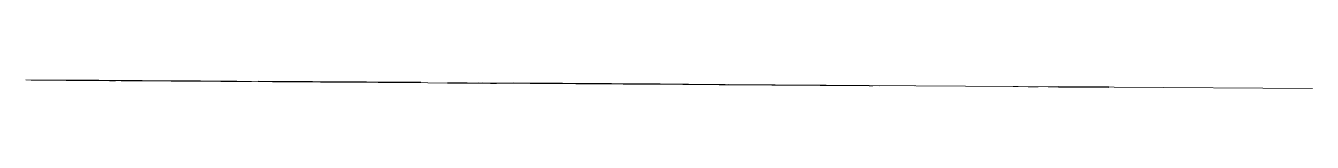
# Model space of a CAD drawing. Header units: metres. Extents: x 15961.2 to 16025.2, y 14385.7 to 14408.
# Drawn here: x 15961.17 to 15974.01, y 14406.27 to 14406.35 of the extents above; entities that cross this region are included whole.
import ezdxf
from ezdxf.enums import TextEntityAlignment as Align

# ---------------------------------------------------------------- set-up
doc = ezdxf.new("R2010")
doc.units = ezdxf.units.M
doc.header["$LTSCALE"] = 0.0125
doc.set_wipeout_variables(frame=1)
doc.linetypes.add('ACAD_ISO10W100', pattern=[18, 12, -3, 0, -3])
for name, color, linetype, lineweight, plot in [('000_Ansichtsfenster', 210, 'Continuous', 9, False), ('00_Bemassung_AUX', 30, 'Continuous', 9, False), ('00_Flächenpolygone', 181, 'Continuous', 9, False)]:
    doc.layers.add(name, color=color, linetype=linetype, lineweight=lineweight, plot=plot)
for name, color, linetype, lineweight in [('00_Bemassung', 4, 'Continuous', 9), ('00_Höhen', 7, 'Continuous', 9), ('00_Plangrafik', 251, 'Continuous', 9), ('00_Raumstempel', 7, 'Continuous', 9), ('00_Schnittsymbole', 6, 'ACAD_ISO10W100', 9), ('00_Schraffur', 252, 'Continuous', 9), ('00_Txt_allgemein', 8, 'Continuous', 9), ('00_Änderung_Anmerkung', 10, 'Continuous', 9), ('10_FensterTüren_TXT', 8, 'Continuous', 9), ('10_Schnittlinie_SCH', 7, 'Continuous', 30), ('10_Treppen_Geländer_TXT', 8, 'Continuous', 9), ('10_Treppen_PRO', 3, 'Continuous', 9), ('cwprj_CUT', 3, 'Continuous', 9), ('helping_lines_1', 1, 'Continuous', 9), ('helping_lines_2', 5, 'Continuous', 9)]:
    doc.layers.add(name, color=color, linetype=linetype, lineweight=lineweight)
doc.styles.add('bgis_isocpeur_kursiv', font='isocpeui.ttf', dxfattribs={"height": 0.2})
doc.styles.add('ISOCPEUR', font='isocpeur.ttf')

# ---------------------------------------------------------------- blocks, each defined once
blk = doc.blocks.new('bgis_RS(2)')
blk.add_lwpolyline([(0, 0.81), (0.675, 0.81), (0.675, 0), (0, 0)], close=True)
at = {"linetype": 'Continuous'}
blk.add_wipeout([(0.675, 0), (0, 0), (0, 0.81), (0.675, 0.81)], dxfattribs=at)
for p, q in [((0, 0.675), (0.675, 0.675)), ((0, 0.54), (0.675, 0.54)), ((0, 0.405), (0.675, 0.405)), ((0, 0.27), (0.675, 0.27)), ((0, 0.135), (0.675, 0.135))]:
    blk.add_line(p, q, dxfattribs=at)
at = {"linetype": 'Continuous', "style": 'ISOCPEUR'}
blk.add_attdef('RNR', text='', height=0.1, dxfattribs=at).set_placement((0.03, 0.78), align=Align.TOP_LEFT)
blk.add_attdef('RAUMBEZEICHNUNG', text='', height=0.1, dxfattribs=at).set_placement((0.03, 0.534), align=Align.BOTTOM_LEFT)
at = {"style": 'ISOCPEUR'}
for tag, p in [('FLÄCHE', (0.03, 0.435)), ('UMFANG', (0.03, 0.285)), ('LICHTEHÖHE', (0.03, 0.15)), ('LICHTEHÖHE', (0.03, 0.015))]:
    blk.add_attdef(tag, p, '', height=0.1, dxfattribs=at)
blk = doc.blocks.new('bgis_RS(1)')
blk.add_lwpolyline([(0, 0.675), (0.675, 0.675), (0.675, 0), (0, 0)], close=True)
at = {"linetype": 'Continuous'}
blk.add_wipeout([(0.675, 0), (0, 0), (0, 0.675), (0.675, 0.675)], dxfattribs=at)
for p, q in [((0, 0.54), (0.675, 0.54)), ((0, 0.405), (0.675, 0.405)), ((0, 0.27), (0.675, 0.27)), ((0, 0.135), (0.675, 0.135))]:
    blk.add_line(p, q, dxfattribs=at)
at = {"linetype": 'Continuous', "style": 'ISOCPEUR'}
for tag, p in [('RNR', (0.03, 0.6075)), ('RAUMBEZEICHNUNG', (0.03, 0.4725))]:
    blk.add_attdef(tag, text='', height=0.1, dxfattribs=at).set_placement(p, align=Align.MIDDLE_LEFT)
at = {"style": 'ISOCPEUR'}
for tag, p in [('FLÄCHE', (0.03, 0.3375)), ('UMFANG', (0.03, 0.2025)), ('LICHTEHÖHE', (0.03, 0.0675))]:
    blk.add_attdef(tag, text='', height=0.1, dxfattribs=at).set_placement(p, align=Align.MIDDLE_LEFT)
blk = doc.blocks.new('bgis_GR_Höhenkote')
h = blk.add_hatch(color=256)
edge = h.paths.add_edge_path()
edge.add_line((0, 0.0381), (0, 0))
edge.add_line((0, 0), (0.0381, 0))
edge.add_arc((0, 0), 0.0381, 360, 450)
edge = h.paths.add_edge_path()
edge.add_line((0, 0), (-0.0381, 0))
edge.add_arc((0, 0), 0.0381, 180, 270)
edge.add_line((0, -0.0381), (0, 0))
for p, q in [((-0.0586, 0), (0.0586, 0)), ((0, -0.0586), (0, 0.0586))]:
    blk.add_line(p, q)
blk.add_circle((0, 0), 0.0381)
at = {"style": 'ISOCPEUR'}
blk.add_attdef('%%p0.00', text='', height=0.1, dxfattribs=at).set_placement((0.0625, 0), align=Align.MIDDLE_LEFT)
blk = doc.blocks.new('bgis_Nordpfeil')
h = blk.add_hatch(color=256)
h.dxf.hatch_style = 1
edge = h.paths.add_edge_path()
edge.add_line((-0.00031, 0), (0.00031, 0))
edge.add_line((0.00031, 0), (0.00031, 0.00499))
edge.add_arc((0, 0), 0.005, 86.4237, 90)
edge.add_arc((0, 0), 0.005, 90, 93.5763)
edge.add_line((-0.00031, 0.00499), (-0.00031, 0))
for points in [[(0, -0.006), (0, 0.006)], [(-0.006, 0), (0.006, 0)]]:
    blk.add_lwpolyline(points)
blk.add_lwpolyline([(-0.00031, 0), (0.00031, 0), (0.00031, 0.00499, 0.015606), (0, 0.005, 0.015606), (-0.00031, 0.00499)], format="xyb", close=True)
blk.add_circle((0, 0), 0.005)
blk = doc.blocks.new('bgis_Pfeil_Eingang')
h = blk.add_hatch(color=256)
h.dxf.hatch_style = 1
h.paths.add_polyline_path([(0, 0), (-0.005, -0.005), (0.005, -0.005)])
blk.add_lwpolyline([(-0.005, -0.005), (0.005, -0.005), (0, 0)], close=True)
blk = doc.blocks.new('bgis_Schnittmarke_2')
h = blk.add_hatch(color=256)
h.dxf.hatch_style = 1
h.paths.add_polyline_path([(0.0686, 0.0714), (0, 0.14), (0, 0.1, -0.192582)])
h.paths.add_polyline_path([(0.14, 0), (0.07, 0.07, -0.408309), (0.07, -0.07)])
h.paths.add_polyline_path([(0.0686, -0.0714, -0.192582), (0, -0.1), (0, -0.14)])
blk.add_lwpolyline([(0, 0.14), (0, 0.1, -0.985816), (0, -0.1), (0, -0.14), (0.14, 0), (0, 0.14)], format="xyb")
blk.add_arc((0, 0), 0.1, 90, 270)
at = {"style": 'ISOCPEUR'}
blk.add_attdef('B', text='', height=0.1, dxfattribs=at).set_placement((0, 0), align=Align.MIDDLE_CENTER)
blk = doc.blocks.new('bgis_Schnittmarke_1')
h = blk.add_hatch(color=256)
h.dxf.hatch_style = 1
h.paths.add_polyline_path([(-0.0714, 0.07), (-0.14, 0.0014), (-0.1, 0.0014, -0.192582)])
h.paths.add_polyline_path([(0, 0.1414), (-0.07, 0.0714, -0.408309), (0.07, 0.0714)])
h.paths.add_polyline_path([(0.0714, 0.07, -0.192582), (0.1, 0.0014), (0.14, 0.0014)])
blk.add_lwpolyline([(-0.14, 0.0014), (-0.1, 0.0014, -0.985816), (0.1, 0.0014), (0.14, 0.0014), (0, 0.1414), (-0.14, 0.0014)], format="xyb")
blk.add_arc((0, 0.0014), 0.1, 180, 0)
at = {"style": 'ISOCPEUR'}
blk.add_attdef('A', text='', height=0.1, dxfattribs=at).set_placement((0, 0.011), align=Align.MIDDLE_CENTER)

msp = doc.modelspace()

# ---------------------------------------------------------------- hatches: boundary and pattern name
at = {"layer": '00_Schraffur', "extrusion": (-0.006647, -0.999978, 1.11023e-16)}
h = msp.add_hatch(color=256, dxfattribs=at)
h.dxf.hatch_style = 1
h.paths.add_polyline_path([(15875.866, -7.63), (15875.366, -7.63), (15875.366, -7.88), (15875.866, -7.88)])
h = msp.add_hatch(dxfattribs=at)
h.set_pattern_fill('EARTH', color=256, scale=0.02, angle=45)
h.set_pattern_definition([(45, (15874.39291, -20.33672), (-9e-17, 0.1796051), [0.127, -0.127]), (45, (15874.35924, -20.30304), (-9e-17, 0.1796051), [0.127, -0.127]), (45, (15874.32556, -20.26937), (-9e-17, 0.1796051), [0.127, -0.127]), (135, (15874.32556, -20.24691), (-0.1796051, -9e-17), [0.127, -0.127]), (135, (15874.35924, -20.21324), (-0.1796051, -9e-17), [0.127, -0.127]), (135, (15874.39291, -20.17956), (-0.1796051, -9e-17), [0.127, -0.127])])
h.paths.add_polyline_path([(15875.866, -8.23), (15875.366, -8.23), (15875.366, -8.48), (15875.866, -8.48)])
h = msp.add_hatch(dxfattribs=at)
h.set_pattern_fill('EARTH', color=256, scale=0.01, angle=45)
h.set_pattern_definition([(45, (15874.39291, -20.33672), (-4e-17, 0.08980256), [0.0635, -0.0635]), (45, (15874.376075, -20.31988), (-4e-17, 0.08980256), [0.0635, -0.0635]), (45, (15874.35924, -20.30304), (-4e-17, 0.08980256), [0.0635, -0.0635]), (135, (15874.35924, -20.291816), (-0.08980256, -4e-17), [0.0635, -0.0635]), (135, (15874.376075, -20.27498), (-0.08980256, -4e-17), [0.0635, -0.0635]), (135, (15874.39291, -20.25814), (-0.08980256, -4e-17), [0.0635, -0.0635])])
h.paths.add_polyline_path([(15875.866, -8.73), (15875.366, -8.73), (15875.366, -8.98), (15875.866, -8.98)])
at = {"layer": '00_Txt_allgemein', "extrusion": (-0.006647, -0.999978, 1.11023e-16)}
h = msp.add_hatch(color=256, dxfattribs=at)
h.dxf.hatch_style = 1
h.paths.add_polyline_path([(15865.467, -6.482), (15865.566, -6.452), (15865.54, -6.409)])
h = msp.add_hatch(color=256, dxfattribs=at)
h.dxf.hatch_style = 1
h.paths.add_polyline_path([(15868.101, -6.482), (15868.003, -6.452), (15868.028, -6.409)])
h = msp.add_hatch(color=256, dxfattribs=at)
h.dxf.hatch_style = 1
h.paths.add_polyline_path([(15869.269, -6.482), (15869.467, -6.422), (15869.416, -6.336)])

# ---------------------------------------------------------------- linework, layer by layer
at = {"layer": '000_Ansichtsfenster', "extrusion": (-0.006647, -0.999978, 1.11023e-16), "elevation": -14512.125}
msp.add_lwpolyline([(15874.912, -3.308), (15875.412, -3.308)], dxfattribs=at)
at = {"layer": '00_Bemassung', "extrusion": (-0.006647, -0.999978, 1.11023e-16), "elevation": -14512.125}
msp.add_lwpolyline([(15875.412, -6.108), (15874.912, -6.108)], dxfattribs=at)
at = {"layer": '00_Bemassung_AUX', "extrusion": (-0.006647, -0.999978, 1.11023e-16), "elevation": -14512.125}
msp.add_lwpolyline([(15875.412, -6.408), (15874.912, -6.408)], dxfattribs=at)
at = {"layer": '00_Flächenpolygone', "extrusion": (-0.006647, -0.999978, 1.11023e-16), "elevation": -14512.125}
msp.add_lwpolyline([(15875.412, -5.808), (15874.912, -5.808)], dxfattribs=at)
at = {"layer": '00_Höhen', "extrusion": (-0.006647, -0.999978, 1.11023e-16), "elevation": -14512.125}
msp.add_lwpolyline([(15875.412, -6.708), (15874.912, -6.708)], dxfattribs=at)
at = {"layer": '00_Plangrafik', "extrusion": (-0.006647, -0.999978, 1.11023e-16), "elevation": -14512.125}
for points in [[(15865.115, -4.957), (15869.072, -4.957), (15869.072, -12.453), (15865.115, -12.453)], [(15869.072, -4.957), (15873.942, -4.957), (15873.942, -12.453), (15869.072, -12.453)], [(15873.942, -2.569), (15877.899, -2.569), (15877.899, -12.453), (15873.942, -12.453)]]:
    msp.add_lwpolyline(points, close=True, dxfattribs=at)
msp.add_lwpolyline([(15875.412, -5.208), (15874.912, -5.208)], dxfattribs=at)
at = {"layer": '00_Raumstempel', "linetype": 'Continuous', "extrusion": (-0.006647, -0.999978, 1.11023e-16)}
for p, q in [((15965.694, 14406.323, -7.268), (15966.707, 14406.316, -7.268)), ((15965.694, 14406.323, -7.065), (15966.707, 14406.316, -7.065)), ((15965.733, 14406.322, -6.563), (15966.745, 14406.316, -6.563))]:
    msp.add_line(p, q, dxfattribs=at)
at = {"layer": '00_Raumstempel', "linetype": 'Continuous', "extrusion": (-0.006647, -0.999978, 1.11023e-16), "elevation": -14512.125}
for points in [[(15869.586, -7.47), (15870.598, -7.47), (15870.598, -6.863), (15869.586, -6.863)], [(15869.624, -6.766), (15870.637, -6.766), (15870.637, -6.361), (15869.624, -6.361)]]:
    msp.add_lwpolyline(points, close=True, dxfattribs=at)
at = {"layer": '00_Raumstempel', "extrusion": (-0.006647, -0.999978, 1.11023e-16), "elevation": -14512.125}
msp.add_lwpolyline([(15875.412, -5.508), (15874.912, -5.508)], dxfattribs=at)
at = {"layer": '00_Schnittsymbole', "extrusion": (-0.006647, -0.999978, 1.11023e-16), "elevation": -14512.125}
for points in [[(15868.108, -11.028), (15868.108, -11.357)], [(15875.412, -4.608), (15874.912, -4.608)]]:
    msp.add_lwpolyline(points, dxfattribs=at)
at = {"layer": '00_Txt_allgemein', "lineweight": -2, "extrusion": (-0.006647, -0.999978, 1.11023e-16), "elevation": -14512.125}
for points in [[(15865.467, -6.482), (15865.897, -6.226), (15865.957, -6.225)], [(15869.269, -6.482), (15869.699, -6.226), (15869.759, -6.225)]]:
    msp.add_lwpolyline(points, dxfattribs=at)
at = {"layer": '00_Txt_allgemein', "extrusion": (-0.006647, -0.999978, 1.11023e-16), "elevation": -14512.125}
for points in [[(15865.467, -6.482), (15865.566, -6.452), (15865.54, -6.409), (15865.467, -6.482)], [(15868.101, -6.482), (15868.003, -6.452), (15868.028, -6.409), (15868.101, -6.482)], [(15869.269, -6.482), (15869.467, -6.422), (15869.416, -6.336), (15869.269, -6.482)], [(15874.912, -4.908), (15875.412, -4.908)]]:
    msp.add_lwpolyline(points, dxfattribs=at)
at = {"layer": '00_Änderung_Anmerkung', "extrusion": (-0.006647, -0.999978, 1.11023e-16), "elevation": -14512.125}
msp.add_lwpolyline([(15874.912, -4.308), (15875.412, -4.308)], dxfattribs=at)
at = {"layer": '10_Schnittlinie_SCH', "extrusion": (-0.006647, -0.999978, 1.11023e-16), "elevation": -14512.125}
msp.add_lwpolyline([(15875.366, -7.88), (15875.866, -7.88), (15875.866, -7.63), (15875.366, -7.63)], close=True, dxfattribs=at)
at = {"layer": 'cwprj_CUT', "extrusion": (-0.006647, -0.999978, 1.11023e-16), "elevation": -14512.125}
msp.add_lwpolyline([(15874.912, -10.708), (15875.412, -10.708)], dxfattribs=at)
at = {"layer": 'helping_lines_1', "extrusion": (-0.006647, -0.999978, 1.11023e-16), "elevation": -14512.125}
msp.add_lwpolyline([(15874.912, -10.108), (15875.412, -10.108)], dxfattribs=at)
at = {"layer": 'helping_lines_2', "extrusion": (-0.006647, -0.999978, 1.11023e-16), "elevation": -14512.125}
msp.add_lwpolyline([(15874.912, -10.408), (15875.412, -10.408)], dxfattribs=at)

# ---------------------------------------------------------------- block references
at = {"layer": '00_Schnittsymbole', "extrusion": (-0.006647, -0.999978, 1.11023e-16)}
ref = msp.add_blockref('bgis_Schnittmarke_2', (15868.108, -10.928, -14512.125), dxfattribs=at)
ref.add_attrib('A', 'B', dxfattribs={"layer": '0', "extrusion": (-0.006647, -0.999978, 1.11023e-16), "height": 0.1, "style": 'ISOCPEUR'}).set_placement((15868.108, -10.928, -14512.125), align=Align.MIDDLE_CENTER)
ref = msp.add_blockref('bgis_Schnittmarke_2', (15868.108, -11.457, -14512.125), dxfattribs=at)
ref.add_attrib('A', 'B', dxfattribs={"layer": '0', "extrusion": (-0.006647, -0.999978, 1.11023e-16), "height": 0.1, "style": 'ISOCPEUR'}).set_placement((15868.108, -11.457, -14512.125), align=Align.MIDDLE_CENTER)

# ---------------------------------------------------------------- texts
at = {"extrusion": (-0.006647, -0.999978, 1.11023e-16), "attachment_point": 4, "text_direction": (0.999978, -0.006647, 0), "style": 'ISOCPEUR'}
for s, width, insert, char_height in [('Allgemein Layersystem', 5.11537, (15970.051, 14406.294, -3.802), 0.2), ('HELPING Layersystem', 5.11537, (15970.051, 14406.294, -9.565), 0.2), ('Layout Layersystem', 5.11537, (15970.059, 14406.294, -2.769), 0.2), ('(alle auf Layer 00_ )', 5.47147, (15970.369, 14406.292, -4.121), 0.1), ('(nur in Arbeitsdateien!!!)', 5.47147, (15970.369, 14406.292, -9.884), 0.1), ('(alle auf Layer 000_ )', 5.47147, (15970.377, 14406.291, -3.088), 0.1)]:
    msp.add_mtext_dynamic_manual_height_columns(s, width=width, gutter_width=10, heights=[0], dxfattribs=dict(at, insert=insert, char_height=char_height))
at = {"layer": '000_Ansichtsfenster', "extrusion": (-0.006647, -0.999978, 1.11023e-16), "insert": (15972.02, 14406.281, -3.3), "char_height": 0.1, "attachment_point": 4, "text_direction": (0.999978, -0.006647, 0), "style": 'ISOCPEUR'}
msp.add_mtext_dynamic_manual_height_columns('000_Ansichtsfenster', width=2.84912, gutter_width=10, heights=[0], dxfattribs=at)
at = {"layer": '00_Bemassung', "extrusion": (-0.006647, -0.999978, 1.11023e-16), "insert": (15972.02, 14406.281, -6.1), "char_height": 0.1, "attachment_point": 4, "text_direction": (0.999978, -0.006647, 0), "style": 'ISOCPEUR'}
msp.add_mtext_dynamic_manual_height_columns('00_Bemassung', width=2.84912, gutter_width=10, heights=[0], dxfattribs=at)
at = {"layer": '00_Bemassung_AUX', "extrusion": (-0.006647, -0.999978, 1.11023e-16), "insert": (15972.02, 14406.281, -6.4), "char_height": 0.1, "attachment_point": 4, "text_direction": (0.999978, -0.006647, 0), "style": 'ISOCPEUR'}
msp.add_mtext_dynamic_manual_height_columns('00_Bemassung_AUX', width=2.84912, gutter_width=10, heights=[0], dxfattribs=at)
at = {"layer": '00_Flächenpolygone', "extrusion": (-0.006647, -0.999978, 1.11023e-16), "insert": (15972.02, 14406.281, -5.8), "char_height": 0.1, "attachment_point": 4, "text_direction": (0.999978, -0.006647, 0), "style": 'ISOCPEUR'}
msp.add_mtext_dynamic_manual_height_columns('00_Flächenpolygone', width=2.84912, gutter_width=10, heights=[0], dxfattribs=at)
at = {"layer": '00_Höhen', "extrusion": (-0.006647, -0.999978, 1.11023e-16), "insert": (15972.02, 14406.281, -6.7), "char_height": 0.1, "attachment_point": 4, "text_direction": (0.999978, -0.006647, 0), "style": 'ISOCPEUR'}
msp.add_mtext_dynamic_manual_height_columns('00_Höhen', width=2.84912, gutter_width=10, heights=[0.098], dxfattribs=at)
at = {"layer": '00_Plangrafik', "extrusion": (-0.006647, -0.999978, 1.11023e-16), "insert": (15972.02, 14406.281, -5.2), "char_height": 0.1, "attachment_point": 4, "text_direction": (0.999978, -0.006647, 0), "style": 'ISOCPEUR'}
msp.add_mtext_dynamic_manual_height_columns('00_Plangrafik', width=2.84912, gutter_width=10, heights=[0], dxfattribs=at)
at = {"layer": '00_Raumstempel', "extrusion": (-0.006647, -0.999978, 1.11023e-16), "attachment_point": 4, "style": 'ISOCPEUR'}
for s, width, gutter_width, insert, char_height, text_direction in [('F: 0.91 m²', 1.1266, 0.0015, (15965.739, 14406.322, -6.964), 0.15, (0.999977, -0.006647, -0.001138)), ('U: 3.90 m', 1.1266, 0.0015, (15965.739, 14406.322, -7.166), 0.15, (0.999977, -0.006647, -0.001138)), ('LH: 2.14m', 1.1266, 0.0015, (15965.739, 14406.322, -7.369), 0.15, (0.999977, -0.006647, -0.001138)), ('F: 2.13 m²', 1.1266, 0.0015, (15965.778, 14406.322, -6.462), 0.15, (0.999977, -0.006647, -0.001138)), ('U: 6.64 m', 1.1266, 0.0015, (15965.778, 14406.322, -6.664), 0.15, (0.999977, -0.006647, -0.001138)), ('00_Raumstempel', 2.84912, 10, (15972.02, 14406.281, -5.5), 0.1, (0.999978, -0.006647, 0))]:
    msp.add_mtext_dynamic_manual_height_columns(s, width=width, gutter_width=gutter_width, heights=[0], dxfattribs=dict(at, insert=insert, char_height=char_height, text_direction=text_direction))
at = {"layer": '00_Schnittsymbole', "extrusion": (-0.006647, -0.999978, 1.11023e-16), "insert": (15972.02, 14406.281, -4.6), "char_height": 0.1, "attachment_point": 4, "text_direction": (0.999978, -0.006647, 0), "style": 'ISOCPEUR'}
msp.add_mtext_dynamic_manual_height_columns('00_Schnitsymbole', width=2.84912, gutter_width=10, heights=[0], dxfattribs=at)
at = {"layer": '00_Schraffur', "extrusion": (-0.006647, -0.999978, 1.11023e-16), "char_height": 0.1, "text_direction": (0.999978, -0.006647, 0), "style": 'ISOCPEUR'}
for s, width, insert, attachment_point in [('{\\fISOCPEUR|b0|i1|c0|p34;1:100 Erdreich}', 0.87341, (15971.424, 14406.285, -8.855), 6), ('{\\fISOCPEUR|b0|i1|c0|p34;1:50 Erdreich}', 0.87341, (15971.424, 14406.285, -8.355), 6), ('Füllung_Schnittfläche', 2.84912, (15971.466, 14406.284, -7.402), 5), ('{\\fISOCPEUR|b0|i1|c0|p34;Gebäude}', 0.87341, (15971.424, 14406.285, -7.755), 6), ('00_Schraffur', 5.47147, (15972.52, 14406.277, -7.745), 4), ('00_Schraffur', 5.47147, (15972.52, 14406.277, -8.345), 4), ('00_Schraffur', 5.47147, (15972.52, 14406.277, -8.845), 4)]:
    msp.add_mtext_dynamic_manual_height_columns(s, width=width, gutter_width=10, heights=[0], dxfattribs=dict(at, insert=insert, attachment_point=attachment_point))
at = {"layer": '00_Txt_allgemein', "extrusion": (-0.006647, -0.999978, 1.11023e-16), "char_height": 0.1, "attachment_point": 4, "text_direction": (0.999978, -0.006647, 0), "style": 'ISOCPEUR', "bg_fill": 16, "box_fill_scale": 1.5, "bg_fill_color": 256, "bg_fill_transparency": 0}
for insert in [(15961.224, 14406.352, -5.309), (15966.094, 14406.32, -5.309)]:
    msp.add_mtext('text\\Pin general', dxfattribs=dict(at, insert=insert))
at = {"layer": '00_Txt_allgemein', "extrusion": (-0.006647, -0.999978, 1.11023e-16), "insert": (15972.02, 14406.281, -4.9), "char_height": 0.1, "width": 2.84912, "attachment_point": 4, "text_direction": (0.999978, -0.006647, 0), "style": 'ISOCPEUR'}
msp.add_mtext('00_TXT_Allgemein', dxfattribs=at)
at = {"layer": '00_Änderung_Anmerkung', "extrusion": (-0.006647, -0.999978, 1.11023e-16), "insert": (15972.02, 14406.281, -4.3), "char_height": 0.1, "attachment_point": 4, "text_direction": (0.999978, -0.006647, 0), "style": 'ISOCPEUR'}
msp.add_mtext_dynamic_manual_height_columns('00_Änderung_Anmerkung', width=2.84912, gutter_width=10, heights=[0], dxfattribs=at)
at = {"layer": '10_FensterTüren_TXT', "extrusion": (-0.006647, -0.999978, 1.11023e-16), "width": 1.38496, "attachment_point": 5, "text_direction": (0.999978, -0.006647, 0), "style": 'ISOCPEUR'}
for insert, char_height in [((15961.715, 14406.349, -10.176), 0.1), ((15966.337, 14406.318, -10.176), 0.15)]:
    msp.add_mtext('SW 0.02', dxfattribs=dict(at, insert=insert, char_height=char_height))
at = {"layer": '10_Treppen_Geländer_TXT', "extrusion": (-0.006647, -0.999978, 1.11023e-16), "insert": (15964.259, 14406.332, -9.55), "char_height": 0.1, "width": 0.78996, "attachment_point": 5, "text_direction": (0.999978, -0.006647, 0), "line_spacing_factor": 1.2, "style": 'ISOCPEUR'}
msp.add_mtext('GH 0.90', dxfattribs=at)
at = {"layer": 'cwprj_CUT', "extrusion": (-0.006647, -0.999978, 1.11023e-16), "insert": (15972.02, 14406.281, -10.7), "char_height": 0.1, "attachment_point": 4, "text_direction": (0.999978, -0.006647, 0), "style": 'ISOCPEUR'}
msp.add_mtext_dynamic_manual_height_columns('cwprj_CUT', width=2.84912, gutter_width=10, heights=[0], dxfattribs=at)
at = {"layer": 'helping_lines_1', "extrusion": (-0.006647, -0.999978, 1.11023e-16), "insert": (15972.02, 14406.281, -10.1), "char_height": 0.1, "attachment_point": 4, "text_direction": (0.999978, -0.006647, 0), "style": 'ISOCPEUR'}
msp.add_mtext_dynamic_manual_height_columns('helping_lines_1', width=2.84912, gutter_width=10, heights=[0], dxfattribs=at)
at = {"layer": 'helping_lines_2', "extrusion": (-0.006647, -0.999978, 1.11023e-16), "insert": (15972.02, 14406.281, -10.4), "char_height": 0.1, "attachment_point": 4, "text_direction": (0.999978, -0.006647, 0), "style": 'ISOCPEUR'}
msp.add_mtext_dynamic_manual_height_columns('helping_lines_2', width=2.84912, gutter_width=10, heights=[0], dxfattribs=at)

# ---------------------------------------------------------------- next in the draw order: block references
at = {"layer": '00_Raumstempel', "extrusion": (-0.006647, -0.999978, 1.11023e-16)}
ref = msp.add_blockref('bgis_RS(2)', (15866.076, -7.546, -14512.125), dxfattribs=at)
ref.add_attrib('RNR', 'N.N.', dxfattribs={"layer": '0', "linetype": 'Continuous', "extrusion": (-0.006647, -0.999978, 1.11023e-16), "height": 0.1, "style": 'ISOCPEUR'}).set_placement((15866.106, -6.766, -14512.125), align=Align.TOP_LEFT)
ref.add_attrib('RAUMBEZEICHNUNG', 'N.N.', dxfattribs={"layer": '0', "linetype": 'Continuous', "extrusion": (-0.006647, -0.999978, 1.11023e-16), "height": 0.1, "style": 'ISOCPEUR'}).set_placement((15866.106, -7.012, -14512.125), align=Align.BOTTOM_LEFT)
ref.add_attrib('FLÄCHE', 'F: ##### m²', (15866.106, -7.111, -14512.125), dxfattribs={"layer": '0', "extrusion": (-0.006647, -0.999978, 1.11023e-16), "height": 0.1, "style": 'ISOCPEUR'})
ref.add_attrib('UMFANG', 'U: ##### m', (15866.106, -7.261, -14512.125), dxfattribs={"layer": '0', "extrusion": (-0.006647, -0.999978, 1.11023e-16), "height": 0.1, "style": 'ISOCPEUR'})
ref.add_attrib('LICHTEHÖHE', 'LH: 0.00 m', (15866.106, -7.396, -14512.125), dxfattribs={"layer": '0', "extrusion": (-0.006647, -0.999978, 1.11023e-16), "height": 0.1, "style": 'ISOCPEUR'})
ref.add_attrib('LICHTEHÖHE', 'bis 3.00 m', (15866.106, -7.531, -14512.125), dxfattribs={"layer": '0', "extrusion": (-0.006647, -0.999978, 1.11023e-16), "height": 0.1, "style": 'ISOCPEUR'})
ref = msp.add_blockref('bgis_RS(1)', (15867.01, -7.561, -14512.125), dxfattribs=at)
ref.add_attrib('RNR', 'N.N.', dxfattribs={"layer": '0', "linetype": 'Continuous', "extrusion": (-0.006647, -0.999978, 1.11023e-16), "height": 0.1, "style": 'ISOCPEUR'}).set_placement((15867.04, -6.954, -14512.125), align=Align.MIDDLE_LEFT)
ref.add_attrib('RAUMBEZEICHNUNG', 'N.N.', dxfattribs={"layer": '0', "linetype": 'Continuous', "extrusion": (-0.006647, -0.999978, 1.11023e-16), "height": 0.1, "style": 'ISOCPEUR'}).set_placement((15867.04, -7.089, -14512.125), align=Align.MIDDLE_LEFT)
ref.add_attrib('FLÄCHE', 'F: ##### m²', dxfattribs={"layer": '0', "extrusion": (-0.006647, -0.999978, 1.11023e-16), "height": 0.1, "style": 'ISOCPEUR'}).set_placement((15867.04, -7.224, -14512.125), align=Align.MIDDLE_LEFT)
ref.add_attrib('UMFANG', 'U: ##### m', dxfattribs={"layer": '0', "extrusion": (-0.006647, -0.999978, 1.11023e-16), "height": 0.1, "style": 'ISOCPEUR'}).set_placement((15867.04, -7.359, -14512.125), align=Align.MIDDLE_LEFT)
ref.add_attrib('LICHTEHÖHE', 'LH: 0.00 m', dxfattribs={"layer": '0', "extrusion": (-0.006647, -0.999978, 1.11023e-16), "height": 0.1, "style": 'ISOCPEUR'}).set_placement((15867.04, -7.494, -14512.125), align=Align.MIDDLE_LEFT)
ref = msp.add_blockref('bgis_RS(2)', (15870.946, -7.546, -14512.125), dxfattribs=dict(at, xscale=1.499999999999999, yscale=1.499999999999999, zscale=1.499999999999999))
ref.add_attrib('RNR', 'N.N.', dxfattribs={"layer": '0', "linetype": 'Continuous', "extrusion": (-0.006647, -0.999978, 1.11023e-16), "height": 0.15, "style": 'ISOCPEUR'}).set_placement((15870.991, -6.376, -14512.125), align=Align.TOP_LEFT)
ref.add_attrib('RAUMBEZEICHNUNG', 'N.N.', dxfattribs={"layer": '0', "linetype": 'Continuous', "extrusion": (-0.006647, -0.999978, 1.11023e-16), "height": 0.15, "style": 'ISOCPEUR'}).set_placement((15870.991, -6.745, -14512.125), align=Align.BOTTOM_LEFT)
ref.add_attrib('FLÄCHE', 'F: ##### m²', (15870.991, -6.894, -14512.125), dxfattribs={"layer": '0', "extrusion": (-0.006647, -0.999978, 1.11023e-16), "height": 0.15, "style": 'ISOCPEUR'})
ref.add_attrib('UMFANG', 'U: ##### m', (15870.991, -7.119, -14512.125), dxfattribs={"layer": '0', "extrusion": (-0.006647, -0.999978, 1.11023e-16), "height": 0.15, "style": 'ISOCPEUR'})
ref.add_attrib('LICHTEHÖHE', 'LH: 0.00 m', (15870.991, -7.321, -14512.125), dxfattribs={"layer": '0', "extrusion": (-0.006647, -0.999978, 1.11023e-16), "height": 0.15, "style": 'ISOCPEUR'})
ref.add_attrib('LICHTEHÖHE', 'bis 3.00 m', (15870.991, -7.524, -14512.125), dxfattribs={"layer": '0', "extrusion": (-0.006647, -0.999978, 1.11023e-16), "height": 0.15, "style": 'ISOCPEUR'})
ref = msp.add_blockref('bgis_RS(1)', (15872.386, -7.561, -14512.125), dxfattribs=dict(at, xscale=1.499999999999999, yscale=1.499999999999999, zscale=1.499999999999999))
ref.add_attrib('RNR', 'N.N.', dxfattribs={"layer": '0', "linetype": 'Continuous', "extrusion": (-0.006647, -0.999978, 1.11023e-16), "height": 0.15, "style": 'ISOCPEUR'}).set_placement((15872.431, -6.65, -14512.125), align=Align.MIDDLE_LEFT)
ref.add_attrib('RAUMBEZEICHNUNG', 'N.N.', dxfattribs={"layer": '0', "linetype": 'Continuous', "extrusion": (-0.006647, -0.999978, 1.11023e-16), "height": 0.15, "style": 'ISOCPEUR'}).set_placement((15872.431, -6.852, -14512.125), align=Align.MIDDLE_LEFT)
ref.add_attrib('FLÄCHE', 'F: ##### m²', dxfattribs={"layer": '0', "extrusion": (-0.006647, -0.999978, 1.11023e-16), "height": 0.15, "style": 'ISOCPEUR'}).set_placement((15872.431, -7.055, -14512.125), align=Align.MIDDLE_LEFT)
ref.add_attrib('UMFANG', 'U: ##### m', dxfattribs={"layer": '0', "extrusion": (-0.006647, -0.999978, 1.11023e-16), "height": 0.15, "style": 'ISOCPEUR'}).set_placement((15872.431, -7.257, -14512.125), align=Align.MIDDLE_LEFT)
ref.add_attrib('LICHTEHÖHE', 'LH: 0.00 m', dxfattribs={"layer": '0', "extrusion": (-0.006647, -0.999978, 1.11023e-16), "height": 0.15, "style": 'ISOCPEUR'}).set_placement((15872.431, -7.46, -14512.125), align=Align.MIDDLE_LEFT)

# ---------------------------------------------------------------- next in the draw order: hatches: boundary and pattern name
at = {"layer": '00_Txt_allgemein', "extrusion": (-0.006647, -0.999978, 1.11023e-16)}
h = msp.add_hatch(color=256, dxfattribs=at)
h.dxf.hatch_style = 1
h.paths.add_polyline_path([(15873.476, -6.482), (15873.279, -6.422), (15873.33, -6.336)])
at = {"layer": '10_Treppen_PRO', "extrusion": (-0.006647, -0.999978, 1.11023e-16)}
h = msp.add_hatch(color=256, dxfattribs=at)
h.dxf.hatch_style = 1
h.paths.add_polyline_path([(15866.75, -9.55), (15866.85, -9.575), (15866.85, -9.525)])
h = msp.add_hatch(color=256, dxfattribs=at)
h.dxf.hatch_style = 1
h.paths.add_polyline_path([(15871.62, -9.55), (15871.82, -9.6), (15871.82, -9.5)])

# ---------------------------------------------------------------- next in the draw order: linework, layer by layer
at = {"layer": '00_Schnittsymbole', "extrusion": (-0.006647, -0.999978, 1.11023e-16), "elevation": -14512.125}
for points in [[(15867.563, -11.192), (15867.21, -11.192)], [(15872.505, -11.938), (15872.253, -11.938)], [(15873.366, -11.696), (15873.366, -11.925)]]:
    msp.add_lwpolyline(points, dxfattribs=at)
at = {"layer": '00_Txt_allgemein', "lineweight": -2, "extrusion": (-0.006647, -0.999978, 1.11023e-16), "elevation": -14512.125}
for points in [[(15868.101, -6.482), (15867.672, -6.226), (15867.612, -6.225)], [(15873.476, -6.482), (15873.046, -6.226), (15872.986, -6.225)]]:
    msp.add_lwpolyline(points, dxfattribs=at)
at = {"layer": '00_Txt_allgemein', "extrusion": (-0.006647, -0.999978, 1.11023e-16), "elevation": -14512.125}
msp.add_lwpolyline([(15873.476, -6.482), (15873.279, -6.422), (15873.33, -6.336), (15873.476, -6.482)], dxfattribs=at)
at = {"layer": '10_Treppen_PRO', "extrusion": (-0.006647, -0.999978, 1.11023e-16), "elevation": -14512.125}
for points in [[(15866.75, -9.55), (15866.85, -9.575), (15866.85, -9.525), (15866.75, -9.55)], [(15866.75, -9.55), (15867.75, -9.55)], [(15871.62, -9.55), (15871.82, -9.6), (15871.82, -9.5), (15871.62, -9.55)], [(15871.62, -9.55), (15872.62, -9.55)]]:
    msp.add_lwpolyline(points, dxfattribs=at)
at = {"layer": '10_Treppen_PRO', "extrusion": (-0.006647, -0.999978, 1.11023e-16)}
for centre, radius in [((15867.75, -9.55, -14512.125), 0.025), ((15872.62, -9.55, -14512.125), 0.05)]:
    msp.add_circle(centre, radius, dxfattribs=at)

# ---------------------------------------------------------------- next in the draw order: block references
at = {"layer": '00_Höhen', "extrusion": (-0.006647, -0.999978, 1.11023e-16)}
ref = msp.add_blockref('bgis_GR_Höhenkote', (15865.954, -8.732, -14512.125), dxfattribs=at)
ref.add_attrib('%%p0.00', '%%p0.00', dxfattribs={"layer": '0', "extrusion": (-0.006647, -0.999978, 1.11023e-16), "height": 0.1, "style": 'ISOCPEUR'}).set_placement((15866.016, -8.732, -14512.125), align=Align.MIDDLE_LEFT)
ref = msp.add_blockref('bgis_GR_Höhenkote', (15870.824, -8.732, -14512.125), dxfattribs=dict(at, xscale=1.499999999999999, yscale=1.499999999999999, zscale=1.499999999999999))
ref.add_attrib('%%p0.00', '%%p0.00', dxfattribs={"layer": '0', "extrusion": (-0.006647, -0.999978, 1.11023e-16), "height": 0.15, "style": 'ISOCPEUR'}).set_placement((15870.917, -8.732, -14512.125), align=Align.MIDDLE_LEFT)
at = {"layer": '00_Plangrafik', "extrusion": (-0.006647, -0.999978, 1.11023e-16)}
for p, xscale, yscale, zscale in [((15865.873, -11.192, -14512.125), 49.99999999999998, 49.99999999999998, 49.99999999999998), ((15870.743, -11.692, -14512.125), 99.99999999999996, 99.99999999999996, 99.99999999999996)]:
    msp.add_blockref('bgis_Nordpfeil', p, dxfattribs=dict(at, xscale=xscale, yscale=yscale, zscale=zscale))
for p, xscale, yscale, zscale, rotation in [((15866.513, -11.037, -14512.125), 25, 25, 25, 180.0000000002991), ((15866.513, -11.348, -14512.125), -15, 15, 15, 359.9999999997009), ((15871.769, -11.036, -14512.125), 29.99999999999998, 29.99999999999998, 29.99999999999998, 180.5191249729423), ((15871.768, -11.347, -14512.125), -30, 29.99999999999999, 29.99999999999999, 359.9999999997007), ((15871.768, -11.04, -14512.125), 30, 30, 30, 180.0000000002993)]:
    msp.add_blockref('bgis_Pfeil_Eingang', p, dxfattribs=dict(at, xscale=xscale, yscale=yscale, zscale=zscale, rotation=rotation))
at = {"layer": '00_Schnittsymbole', "linetype": 'Continuous', "extrusion": (-0.006647, -0.999978, 1.11023e-16)}
ref = msp.add_blockref('bgis_Schnittmarke_1', (15867.11, -11.194, -14512.125), dxfattribs=at)
ref.add_attrib('A', 'A', dxfattribs={"layer": '0', "extrusion": (-0.006647, -0.999978, 1.11023e-16), "height": 0.1, "style": 'ISOCPEUR'}).set_placement((15867.11, -11.194, -14512.125), align=Align.MIDDLE_CENTER)
ref = msp.add_blockref('bgis_Schnittmarke_1', (15867.663, -11.194, -14512.125), dxfattribs=at)
ref.add_attrib('A', 'A', dxfattribs={"layer": '0', "extrusion": (-0.006647, -0.999978, 1.11023e-16), "height": 0.1, "style": 'ISOCPEUR'}).set_placement((15867.663, -11.194, -14512.125), align=Align.MIDDLE_CENTER)
ref = msp.add_blockref('bgis_Schnittmarke_1', (15872.103, -11.94, -14512.125), dxfattribs=dict(at, xscale=1.499999999999999, yscale=1.499999999999999, zscale=1.499999999999999))
ref.add_attrib('A', 'A', dxfattribs={"layer": '0', "extrusion": (-0.006647, -0.999978, 1.11023e-16), "height": 0.15, "style": 'ISOCPEUR'}).set_placement((15872.103, -11.94, -14512.125), align=Align.MIDDLE_CENTER)
ref = msp.add_blockref('bgis_Schnittmarke_1', (15872.655, -11.94, -14512.125), dxfattribs=dict(at, xscale=1.499999999999999, yscale=1.499999999999999, zscale=1.499999999999999))
ref.add_attrib('A', 'A', dxfattribs={"layer": '0', "extrusion": (-0.006647, -0.999978, 1.11023e-16), "height": 0.15, "style": 'ISOCPEUR'}).set_placement((15872.655, -11.94, -14512.125), align=Align.MIDDLE_CENTER)
at = {"layer": '00_Schnittsymbole', "extrusion": (-0.006647, -0.999978, 1.11023e-16)}
ref = msp.add_blockref('bgis_Schnittmarke_2', (15873.366, -11.546, -14512.125), dxfattribs=dict(at, xscale=1.499999999999999, yscale=1.499999999999999, zscale=1.499999999999999))
ref.add_attrib('A', 'B', dxfattribs={"layer": '0', "extrusion": (-0.006647, -0.999978, 1.11023e-16), "height": 0.15, "style": 'ISOCPEUR'}).set_placement((15873.366, -11.546, -14512.125), align=Align.MIDDLE_CENTER)
ref = msp.add_blockref('bgis_Schnittmarke_2', (15873.366, -12.075, -14512.125), dxfattribs=dict(at, xscale=1.499999999999999, yscale=1.499999999999999, zscale=1.499999999999999))
ref.add_attrib('A', 'B', dxfattribs={"layer": '0', "extrusion": (-0.006647, -0.999978, 1.11023e-16), "height": 0.15, "style": 'ISOCPEUR'}).set_placement((15873.366, -12.075, -14512.125), align=Align.MIDDLE_CENTER)

# ---------------------------------------------------------------- next in the draw order: texts
at = {"layer": '00_Höhen', "extrusion": (-0.006647, -0.999978, 1.11023e-16), "char_height": 0.1, "width": 2.00716, "attachment_point": 4, "text_direction": (0.999978, -0.006647, 0), "style": 'ISOCPEUR', "bg_fill": 16, "box_fill_scale": 1.5, "bg_fill_color": 256, "bg_fill_transparency": 0}
for insert in [(15961.224, 14406.352, -7.876), (15966.094, 14406.32, -7.876)]:
    msp.add_mtext('text\\Pheights and messurements', dxfattribs=dict(at, insert=insert))
at = {"layer": '00_Höhen', "extrusion": (-0.006647, -0.999978, 1.11023e-16), "attachment_point": 2, "text_direction": (0.999978, -0.006647, 0), "style": 'ISOCPEUR'}
for insert, char_height, width in [((15964.09, 14406.333, -8.673), 0.1, 0.81632), ((15969.141, 14406.3, -8.673), 0.15, 1.17973)]:
    msp.add_mtext('LH: 1.77', dxfattribs=dict(at, insert=insert, char_height=char_height, width=width))
at = {"layer": '00_Txt_allgemein', "extrusion": (-0.006647, -0.999978, 1.11023e-16), "char_height": 0.1, "attachment_point": 4, "text_direction": (0.999978, -0.006647, 0), "style": 'ISOCPEUR', "bg_fill": 16, "box_fill_scale": 1.5, "bg_fill_color": 256, "bg_fill_transparency": 0}
for insert in [(15961.224, 14406.352, -10.621), (15966.094, 14406.32, -10.621)]:
    msp.add_mtext(' plan symbols (Plangrafik)', dxfattribs=dict(at, insert=insert))
at = {"layer": '00_Txt_allgemein', "extrusion": (-0.006647, -0.999978, 1.11023e-16), "attachment_point": 4, "text_direction": (0.999978, -0.006647, 0)}
for s, insert, char_height, style in [('Text small (in the object) ', (15962.052, 14406.347, -5.441), 0.05, 'ISOCPEUR'), ('Text ', (15962.052, 14406.347, -5.193), 0.1, 'ISOCPEUR'), ('Text \\Pspecial', (15962.06, 14406.347, -5.808), 0.1, 'bgis_isocpeur_kursiv'), ('Text small (in the object) ', (15966.922, 14406.314, -5.441), 0.075, 'ISOCPEUR'), ('Text ', (15966.922, 14406.314, -5.193), 0.15, 'ISOCPEUR'), ('Text \\Pspecial', (15966.93, 14406.314, -5.808), 0.15, 'bgis_isocpeur_kursiv')]:
    msp.add_mtext(s, dxfattribs=dict(at, insert=insert, char_height=char_height, style=style))
at = {"layer": '00_Txt_allgemein', "extrusion": (-0.006647, -0.999978, 1.11023e-16), "text_direction": (0.999978, -0.006647, 0), "line_spacing_factor": 0.6, "style": 'ISOCPEUR'}
for insert, char_height, attachment_point in [((15962.065, 14406.347, -6.225), 0.1, 4), ((15963.72, 14406.336, -6.225), 0.1, 6), ((15965.867, 14406.321, -6.225), 0.15, 4), ((15969.095, 14406.3, -6.225), 0.15, 6)]:
    msp.add_mtext('Beschriftung', dxfattribs=dict(at, insert=insert, char_height=char_height, attachment_point=attachment_point))
at = {"layer": '00_Txt_allgemein', "color": 1, "extrusion": (-0.006647, -0.999978, 1.11023e-16), "char_height": 0.5, "attachment_point": 4, "text_direction": (0.999978, -0.006647, 0), "style": 'ISOCPEUR', "bg_fill": 16, "box_fill_scale": 1.5, "bg_fill_color": 256, "bg_fill_transparency": 0}
for s, insert in [('1:50', (15963.744, 14406.336, -5.496)), ('1:100', (15968.437, 14406.304, -5.526))]:
    msp.add_mtext(s, dxfattribs=dict(at, insert=insert))
at = {"layer": '10_FensterTüren_TXT', "extrusion": (-0.006647, -0.999978, 1.11023e-16), "char_height": 0.1, "width": 1.35937, "attachment_point": 4, "text_direction": (0.999978, -0.006647, 0), "style": 'ISOCPEUR', "bg_fill": 16, "box_fill_scale": 1.5, "bg_fill_color": 256, "bg_fill_transparency": 0}
for insert in [(15961.224, 14406.352, -9.911), (15966.094, 14406.32, -9.911)]:
    msp.add_mtext('Fenster+Türen_TXT:', dxfattribs=dict(at, insert=insert))
at = {"layer": '10_FensterTüren_TXT', "extrusion": (-0.006647, -0.999978, 1.11023e-16), "width": 1.38496, "attachment_point": 5, "text_direction": (0.999978, -0.006647, 0), "style": 'ISOCPEUR'}
for s, insert, char_height in [('BRH 1.55', (15962.524, 14406.344, -10.176), 0.1), ('STH 2.55\\PBRH 1.55', (15963.354, 14406.338, -10.176), 0.1), ('BRH 1.55', (15967.687, 14406.309, -10.176), 0.15), ('STH 2.55\\PBRH 1.55', (15969.191, 14406.299, -10.176), 0.15)]:
    msp.add_mtext(s, dxfattribs=dict(at, insert=insert, char_height=char_height))
at = {"layer": '10_Treppen_Geländer_TXT', "extrusion": (-0.006647, -0.999978, 1.11023e-16), "char_height": 0.1, "width": 1.35937, "attachment_point": 4, "text_direction": (0.999978, -0.006647, 0), "style": 'ISOCPEUR', "bg_fill": 16, "box_fill_scale": 1.5, "bg_fill_color": 256, "bg_fill_transparency": 0}
for insert in [(15961.224, 14406.352, -9.201), (15966.094, 14406.32, -9.201)]:
    msp.add_mtext('Treppen_Geländer_TXT:', dxfattribs=dict(at, insert=insert))
at = {"layer": '10_Treppen_Geländer_TXT', "color": 3, "extrusion": (-0.006647, -0.999978, 1.11023e-16), "attachment_point": 5, "text_direction": (0.999978, -0.006647, 0), "line_spacing_factor": 1.2, "style": 'ISOCPEUR'}
for insert, char_height, width in [((15963.359, 14406.338, -9.55), 0.1, 0.78996), ((15968.229, 14406.306, -9.55), 0.15, 1.57482)]:
    msp.add_mtext('13 Stg.\\P18/24', dxfattribs=dict(at, insert=insert, char_height=char_height, width=width))
at = {"layer": '10_Treppen_Geländer_TXT', "extrusion": (-0.006647, -0.999978, 1.11023e-16), "insert": (15969.286, 14406.299, -9.55), "char_height": 0.15, "width": 1.10451, "attachment_point": 5, "text_direction": (0.999978, -0.006647, 0), "line_spacing_factor": 1.2, "style": 'ISOCPEUR'}
msp.add_mtext('GH 0.90', dxfattribs=at)

doc.saveas('drawing.dxf')
